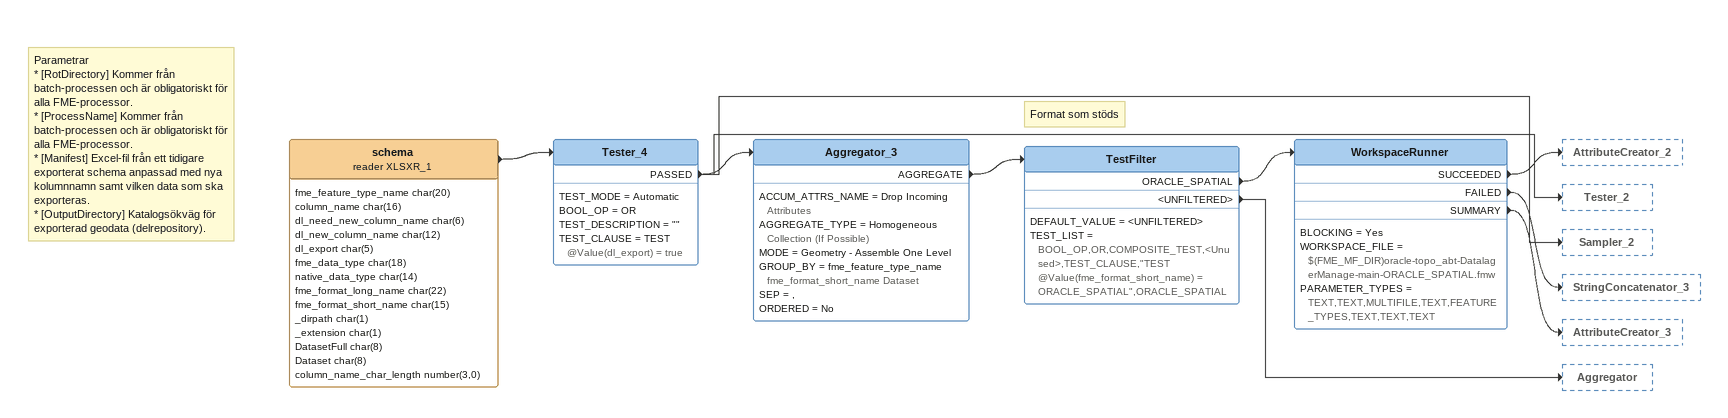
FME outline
Note: Parametrar / * [RotDirectory] Kommer från batch-processen och är obligatoriskt för alla FME-processor. / * [ProcessName] Kommer från batch-processen och är obligatoriskt för alla FME-processor. / * [Manifest] Excel-fil från ett tidigare exporterat schema anpassad med nya kolumnnamn samt vilken data som ska exporteras. / * [OutputDirectory] Katalogsökväg för exporterad geodata (delrepository).
schema (reader XLSXR_1)
    attributes: fme_feature_type_name char(20), column_name char(16), dl_need_new_column_name char(6), dl_new_column_name char(12), dl_export char(5), fme_data_type char(18), native_data_type char(14), fme_format_long_name char(22), fme_format_short_name char(15), _dirpath char(1), _extension char(1), DatasetFull char(8), Dataset char(8), column_name_char_length number(3,0)
    -> Tester_4
Tester_4
    TEST_MODE = Automatic
    BOOL_OP = OR
    TEST_DESCRIPTION = ""
    TEST_CLAUSE = TEST @Value(dl_export) = true
    PASSED -> Tester_2
    PASSED -> Aggregator_3
    PASSED -> Sampler_2
Aggregator_3
    ACCUM_ATTRS_NAME = Drop Incoming Attributes
    AGGREGATE_TYPE = Homogeneous Collection (If Possible)
    MODE = Geometry - Assemble One Level
    GROUP_BY = fme_feature_type_name fme_format_short_name Dataset
    SEP = ,
    ORDERED = No
    AGGREGATE -> TestFilter
Note: Format som stöds
TestFilter
    DEFAULT_VALUE = <UNFILTERED>
    TEST_LIST = BOOL_OP,OR,COMPOSITE_TEST,<Unused>,TEST_CLAUSE,"TEST @Value(fme_format_short_name) = ORACLE_SPATIAL",ORACLE_SPATIAL
    ORACLE_SPATIAL -> WorkspaceRunner
    <UNFILTERED> -> Aggregator
WorkspaceRunner
    BLOCKING = Yes
    WORKSPACE_FILE = $(FME_MF_DIR)oracle-topo_abt-DatalagerManage-main-ORACLE_SPATIAL.fmw
    PARAMETER_TYPES = TEXT,TEXT,MULTIFILE,TEXT,FEATURE_TYPES,TEXT,TEXT,TEXT
    SUCCEEDED -> AttributeCreator_2
    FAILED -> StringConcatenator_3
    SUMMARY -> AttributeCreator_3
